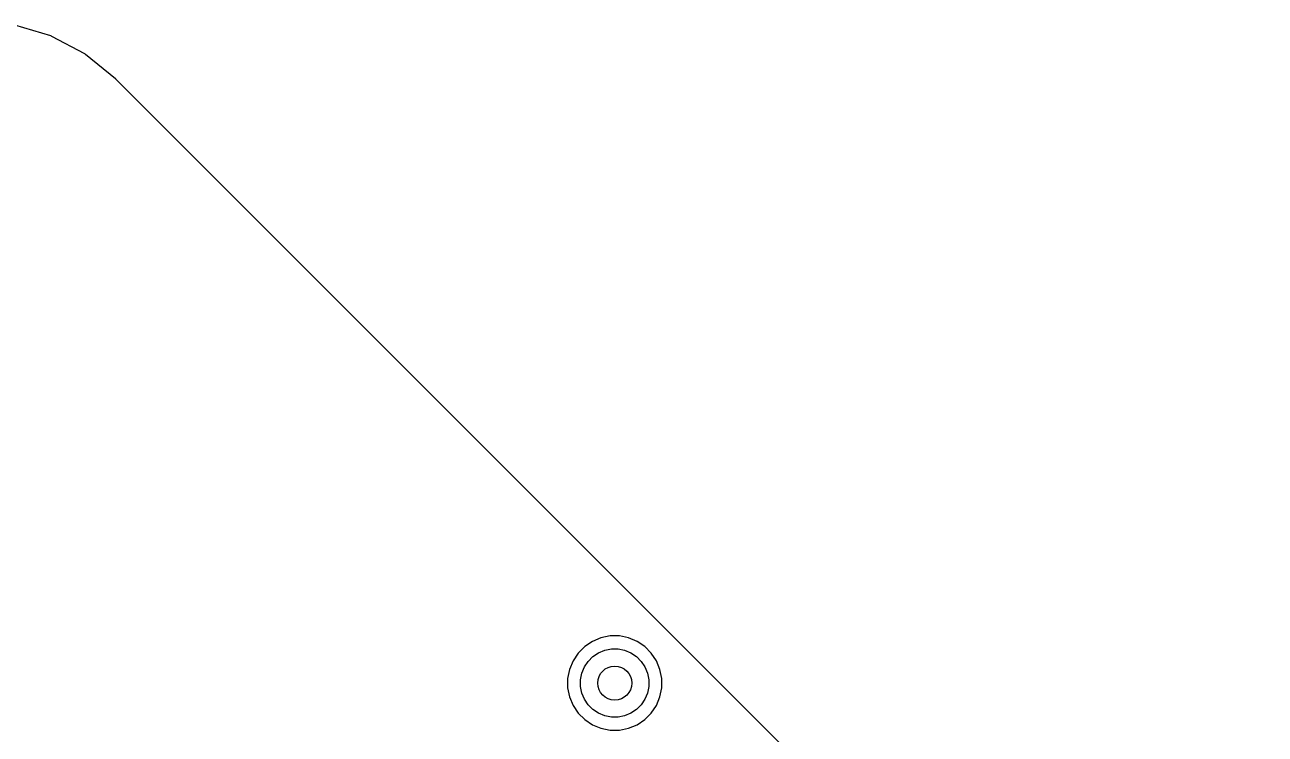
# Model space of a CAD drawing. Extents: x 0.48 to 2.43, y -7.79 to -4.85.
# Drawn here: x 1.834 to 2.407, y -5.179 to -4.851 of the extents above; entities that cross this region are included whole.
import ezdxf

# ---------------------------------------------------------------- set-up
doc = ezdxf.new("R2010")
doc.units = 0
doc.header["$MEASUREMENT"] = 0
doc.layers.add('BLACK', color=7, linetype='CONTINUOUS')

msp = doc.modelspace()

# ---------------------------------------------------------------- linework, layer by layer
at = {"layer": 'BLACK', "linetype": 'CONTINUOUS'}
for p, q in [((1.82906, -4.85136), (1.84557, -4.85635)), ((1.84557, -4.85635), (1.84561, -4.85636)), ((1.84561, -4.85636), (1.84586, -4.85647)), ((1.84586, -4.85647), (1.84612, -4.85657)), ((1.84612, -4.85657), (1.86135, -4.86467)), ((1.86135, -4.86467), (1.86135, -4.86467)), ((1.86135, -4.86467), (1.86135, -4.86467)), ((1.86135, -4.86467), (1.86139, -4.86469)), ((1.86139, -4.86469), (1.86161, -4.86485)), ((1.86161, -4.86485), (1.86184, -4.865)), ((1.86184, -4.865), (1.87558, -4.8762)), ((1.87558, -4.8762), (1.87561, -4.87623)), ((1.87561, -4.87623), (1.8757, -4.87632)), ((1.8757, -4.87632), (1.8758, -4.87641)), ((1.8758, -4.87641), (2.40683, -5.40744)), ((2.09996, -5.1346), (2.096, -5.13624)), ((2.10416, -5.13376), (2.09996, -5.1346)), ((2.10844, -5.13376), (2.10416, -5.13376)), ((2.11264, -5.1346), (2.10844, -5.13376)), ((2.1166, -5.13624), (2.11264, -5.1346)), ((2.09244, -5.13862), (2.08941, -5.14165)), ((2.096, -5.13624), (2.09244, -5.13862)), ((2.09884, -5.14156), (2.10171, -5.14037)), ((2.10171, -5.14037), (2.10475, -5.13976)), ((2.10475, -5.13976), (2.10785, -5.13976)), ((2.10785, -5.13976), (2.11089, -5.14037)), ((2.11089, -5.14037), (2.11376, -5.14156)), ((2.12016, -5.13862), (2.1166, -5.13624)), ((2.12319, -5.14165), (2.12016, -5.13862)), ((2.08703, -5.14521), (2.08539, -5.14917)), ((2.08941, -5.14165), (2.08703, -5.14521)), ((2.09234, -5.14805), (2.09407, -5.14547)), ((2.09407, -5.14547), (2.09626, -5.14328)), ((2.09626, -5.14328), (2.09884, -5.14156)), ((2.11376, -5.14156), (2.11634, -5.14328)), ((2.11634, -5.14328), (2.11853, -5.14547)), ((2.11853, -5.14547), (2.12025, -5.14805)), ((2.12557, -5.14521), (2.12319, -5.14165)), ((2.12721, -5.14917), (2.12557, -5.14521)), ((2.08539, -5.14917), (2.08455, -5.15337)), ((2.09055, -5.15396), (2.09116, -5.15092)), ((2.09116, -5.15092), (2.09234, -5.14805)), ((2.12025, -5.14805), (2.12144, -5.15092)), ((2.12144, -5.15092), (2.12205, -5.15396)), ((2.12805, -5.15337), (2.12721, -5.14917)), ((2.08455, -5.15337), (2.08455, -5.15765)), ((2.08455, -5.15765), (2.08539, -5.16186)), ((2.09055, -5.15706), (2.09055, -5.15396)), ((2.09116, -5.16011), (2.09055, -5.15706)), ((2.12205, -5.15706), (2.12144, -5.16011)), ((2.12205, -5.15396), (2.12205, -5.15706)), ((2.12721, -5.16186), (2.12805, -5.15765)), ((2.12805, -5.15765), (2.12805, -5.15337)), ((2.08539, -5.16186), (2.08703, -5.16581)), ((2.09234, -5.16297), (2.09116, -5.16011)), ((2.09407, -5.16555), (2.09234, -5.16297)), ((2.12025, -5.16297), (2.11853, -5.16555)), ((2.12144, -5.16011), (2.12025, -5.16297)), ((2.12557, -5.16581), (2.12721, -5.16186)), ((2.08703, -5.16581), (2.08941, -5.16938)), ((2.09626, -5.16774), (2.09407, -5.16555)), ((2.09884, -5.16947), (2.09626, -5.16774)), ((2.11634, -5.16774), (2.11376, -5.16947)), ((2.11853, -5.16555), (2.11634, -5.16774)), ((2.12319, -5.16938), (2.12557, -5.16581)), ((2.08941, -5.16938), (2.09244, -5.1724)), ((2.09244, -5.1724), (2.096, -5.17478)), ((2.096, -5.17478), (2.09996, -5.17642)), ((2.10171, -5.17065), (2.09884, -5.16947)), ((2.10475, -5.17126), (2.10171, -5.17065)), ((2.10785, -5.17126), (2.10475, -5.17126)), ((2.11089, -5.17065), (2.10785, -5.17126)), ((2.11376, -5.16947), (2.11089, -5.17065)), ((2.11264, -5.17642), (2.1166, -5.17478)), ((2.1166, -5.17478), (2.12016, -5.1724)), ((2.12016, -5.1724), (2.12319, -5.16938)), ((2.09996, -5.17642), (2.10416, -5.17726)), ((2.10416, -5.17726), (2.10844, -5.17726)), ((2.10844, -5.17726), (2.11264, -5.17642))]:
    msp.add_line(p, q, dxfattribs=at)
at = {"layer": 'BLACK'}
msp.add_circle((2.1063, -5.15551), 0.007874, dxfattribs=at)

doc.saveas('drawing.dxf')
